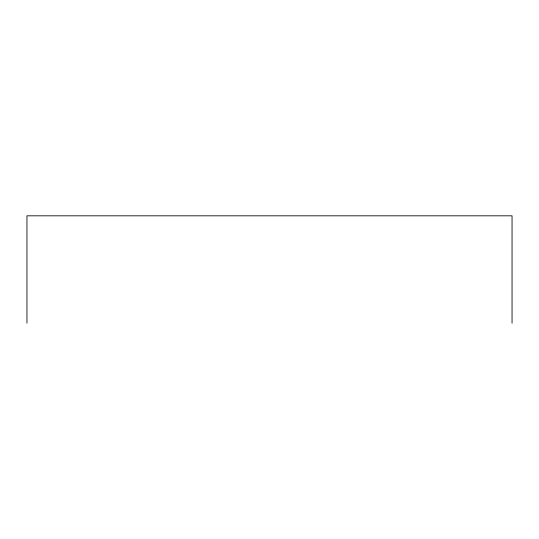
<?xml version="1.0" encoding="UTF-8"?>
<svg xmlns="http://www.w3.org/2000/svg" width="539" height="539" viewBox="0 0 539 539"><rect width="100%" height="100%" fill="white"/><g stroke="black" fill="none" stroke-linecap="round" stroke-linejoin="round"><path stroke-width="0.81" d="M512.05 323.184L512.05 215.816L26.95 215.816L26.95 323.184"/></g></svg>
